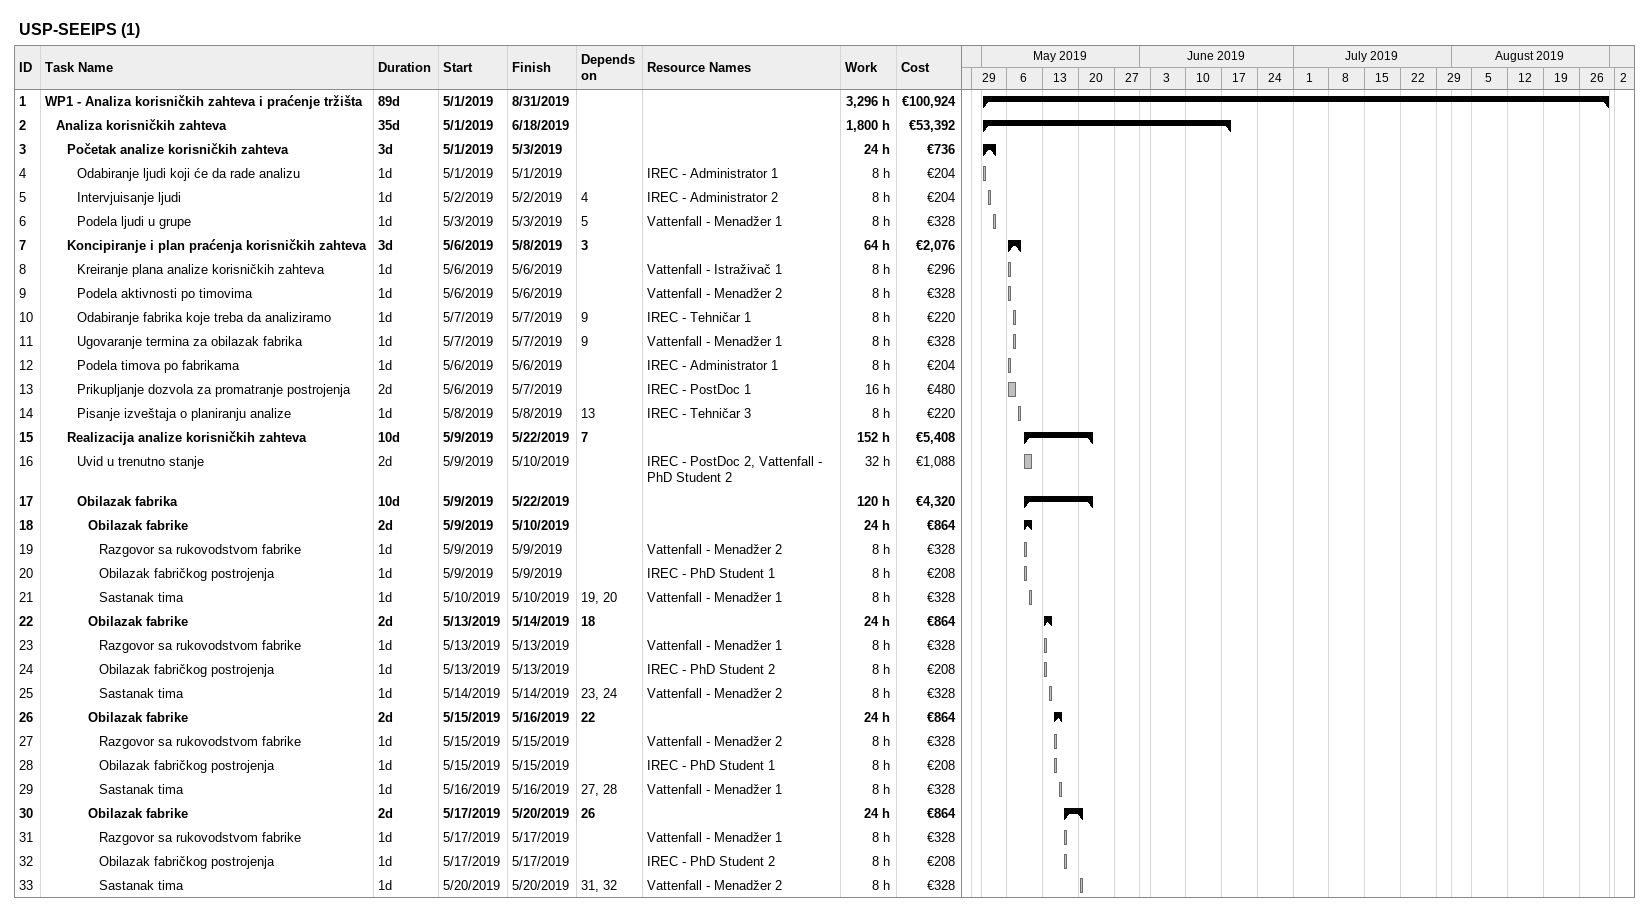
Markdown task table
USP-SEEIPS (1)

| ID | Level | Task | Duration | Start | Finish | Predecessors | Resources | Work (h) | Cost (€) |
|---|---|---|---|---|---|---|---|---|---|
| 1 | 1 | **WP1 - Analiza korisničkih zahteva i praćenje tržišta** | 89d | 2019-05-01 | 2019-08-31 |  |  | 3296 | 100924 |
| 2 | 2 | **Analiza korisničkih zahteva** | 35d | 2019-05-01 | 2019-06-18 |  |  | 1800 | 53392 |
| 3 | 3 | **Početak analize korisničkih zahteva** | 3d | 2019-05-01 | 2019-05-03 |  |  | 24 | 736 |
| 4 | 4 | Odabiranje ljudi koji će da rade analizu | 1d | 2019-05-01 | 2019-05-01 |  | IREC - Administrator 1 | 8 | 204 |
| 5 | 4 | Intervjuisanje ljudi | 1d | 2019-05-02 | 2019-05-02 | 4 | IREC - Administrator 2 | 8 | 204 |
| 6 | 4 | Podela ljudi u grupe | 1d | 2019-05-03 | 2019-05-03 | 5 | Vattenfall - Menadžer 1 | 8 | 328 |
| 7 | 3 | **Koncipiranje i plan praćenja korisničkih zahteva** | 3d | 2019-05-06 | 2019-05-08 | 3 |  | 64 | 2076 |
| 8 | 4 | Kreiranje plana analize korisničkih zahteva | 1d | 2019-05-06 | 2019-05-06 |  | Vattenfall - Istraživač 1 | 8 | 296 |
| 9 | 4 | Podela aktivnosti po timovima | 1d | 2019-05-06 | 2019-05-06 |  | Vattenfall - Menadžer 2 | 8 | 328 |
| 10 | 4 | Odabiranje fabrika koje treba da analiziramo | 1d | 2019-05-07 | 2019-05-07 | 9 | IREC - Tehničar 1 | 8 | 220 |
| 11 | 4 | Ugovaranje termina za obilazak fabrika | 1d | 2019-05-07 | 2019-05-07 | 9 | Vattenfall - Menadžer 1 | 8 | 328 |
| 12 | 4 | Podela timova po fabrikama | 1d | 2019-05-06 | 2019-05-06 |  | IREC - Administrator 1 | 8 | 204 |
| 13 | 4 | Prikupljanje dozvola za promatranje postrojenja | 2d | 2019-05-06 | 2019-05-07 |  | IREC - PostDoc 1 | 16 | 480 |
| 14 | 4 | Pisanje izveštaja o planiranju analize | 1d | 2019-05-08 | 2019-05-08 | 13 | IREC - Tehničar 3 | 8 | 220 |
| 15 | 3 | **Realizacija analize korisničkih zahteva** | 10d | 2019-05-09 | 2019-05-22 | 7 |  | 152 | 5408 |
| 16 | 4 | Uvid u trenutno stanje | 2d | 2019-05-09 | 2019-05-10 |  | IREC - PostDoc 2, Vattenfall - PhD Student 2 | 32 | 1088 |
| 17 | 4 | **Obilazak fabrika** | 10d | 2019-05-09 | 2019-05-22 |  |  | 120 | 4320 |
| 18 | 5 | **Obilazak fabrike** | 2d | 2019-05-09 | 2019-05-10 |  |  | 24 | 864 |
| 19 | 6 | Razgovor sa rukovodstvom fabrike | 1d | 2019-05-09 | 2019-05-09 |  | Vattenfall - Menadžer 2 | 8 | 328 |
| 20 | 6 | Obilazak fabričkog postrojenja | 1d | 2019-05-09 | 2019-05-09 |  | IREC - PhD Student 1 | 8 | 208 |
| 21 | 6 | Sastanak tima | 1d | 2019-05-10 | 2019-05-10 | 19, 20 | Vattenfall - Menadžer 1 | 8 | 328 |
| 22 | 5 | **Obilazak fabrike** | 2d | 2019-05-13 | 2019-05-14 | 18 |  | 24 | 864 |
| 23 | 6 | Razgovor sa rukovodstvom fabrike | 1d | 2019-05-13 | 2019-05-13 |  | Vattenfall - Menadžer 1 | 8 | 328 |
| 24 | 6 | Obilazak fabričkog postrojenja | 1d | 2019-05-13 | 2019-05-13 |  | IREC - PhD Student 2 | 8 | 208 |
| 25 | 6 | Sastanak tima | 1d | 2019-05-14 | 2019-05-14 | 23, 24 | Vattenfall - Menadžer 2 | 8 | 328 |
| 26 | 5 | **Obilazak fabrike** | 2d | 2019-05-15 | 2019-05-16 | 22 |  | 24 | 864 |
| 27 | 6 | Razgovor sa rukovodstvom fabrike | 1d | 2019-05-15 | 2019-05-15 |  | Vattenfall - Menadžer 2 | 8 | 328 |
| 28 | 6 | Obilazak fabričkog postrojenja | 1d | 2019-05-15 | 2019-05-15 |  | IREC - PhD Student 1 | 8 | 208 |
| 29 | 6 | Sastanak tima | 1d | 2019-05-16 | 2019-05-16 | 27, 28 | Vattenfall - Menadžer 1 | 8 | 328 |
| 30 | 5 | **Obilazak fabrike** | 2d | 2019-05-17 | 2019-05-20 | 26 |  | 24 | 864 |
| 31 | 6 | Razgovor sa rukovodstvom fabrike | 1d | 2019-05-17 | 2019-05-17 |  | Vattenfall - Menadžer 1 | 8 | 328 |
| 32 | 6 | Obilazak fabričkog postrojenja | 1d | 2019-05-17 | 2019-05-17 |  | IREC - PhD Student 2 | 8 | 208 |
| 33 | 6 | Sastanak tima | 1d | 2019-05-20 | 2019-05-20 | 31, 32 | Vattenfall - Menadžer 2 | 8 | 328 |
